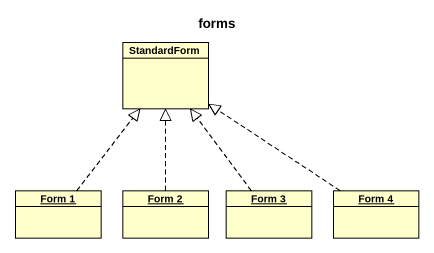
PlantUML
@startuml
title forms
hide circle
hide empty members
class StandardForm
object "Form 1" as Form_1
object "Form 2" as Form_2
object "Form 3" as Form_3
object "Form 4" as Form_4
Form_1 .up.|> StandardForm
Form_2 .up.|> StandardForm
Form_3 .up.|> StandardForm
Form_4 .up.|> StandardForm
@enduml
